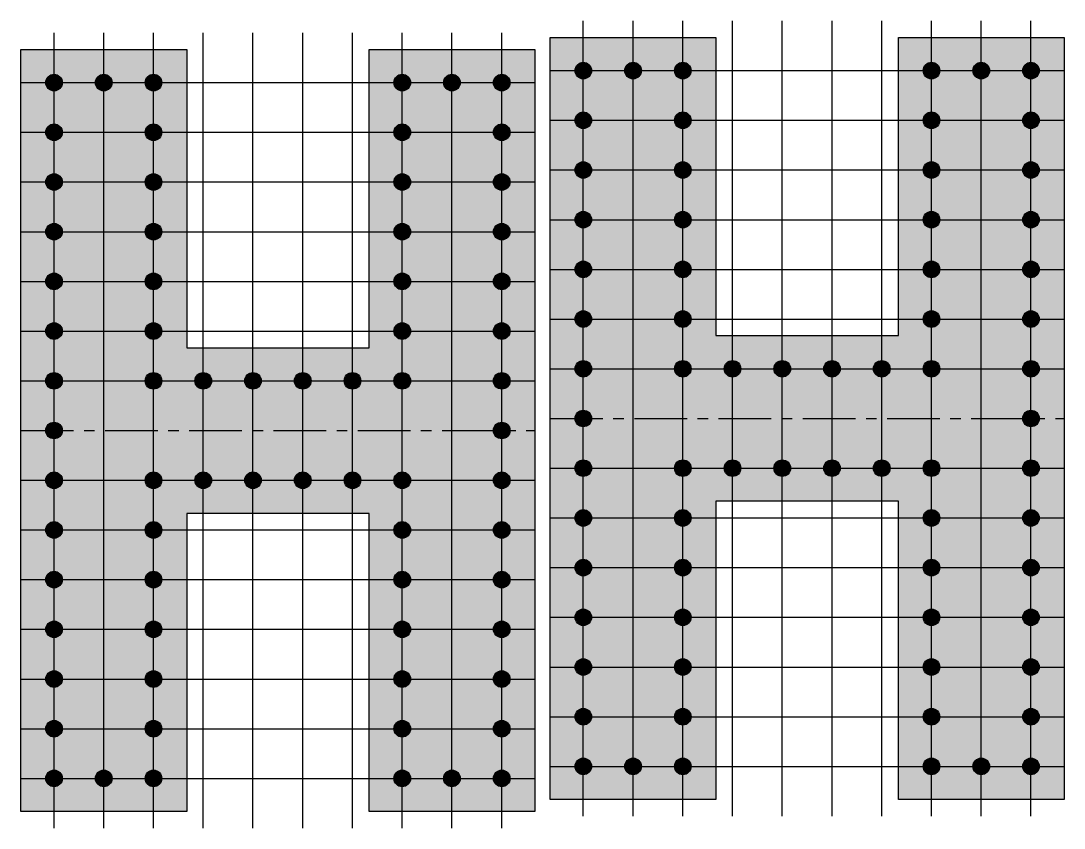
# Model space of a CAD drawing. Header units: inches. Extents: x 0 to 4525, y 0 to 244.
# Drawn here: x 154.66 to 186.12, y -0.43 to 23.93 of the extents above; entities that cross this region are included whole.
import ezdxf

# ---------------------------------------------------------------- set-up
doc = ezdxf.new("R2010")
doc.units = ezdxf.units.IN
doc.linetypes.add('CENTER', pattern=[50.8, 31.75, -6.35, 6.35, -6.35])
for name, color, linetype in [('LetterFill', 7, 'Continuous'), ('LetterOutlines', 61, 'Continuous'), ('PixelFill', 22, 'Continuous'), ('PixelGuides', 160, 'Continuous'), ('PixelHoles', 90, 'Continuous')]:
    doc.layers.add(name, color=color, linetype=linetype)

# ---------------------------------------------------------------- blocks, each defined once
blk = doc.blocks.new('Pixel')
at = {"layer": 'PixelFill'}
h = blk.add_hatch(color=256, dxfattribs=at)
h.paths.add_polyline_path([(0, 0.25), (0, 0), (0.25, 0, 0.414214)])
h.paths.add_polyline_path([(0, 0.25, 0.414214), (-0.25, 0), (0, 0)])
h.paths.add_polyline_path([(0, 0), (-0.25, 0, 0.414214), (0, -0.25)])
h.paths.add_polyline_path([(0.25, 0), (0, 0), (0, -0.25, 0.414214)])
h = blk.add_hatch(color=256, dxfattribs=at)
edge = h.paths.add_edge_path()
edge.add_line((0, 0), (0, 0.25))
edge.add_arc((0, 0), 0.25, 90, 180)
edge.add_line((-0.25, 0), (0, 0))
h = blk.add_hatch(color=256, dxfattribs=at)
edge = h.paths.add_edge_path()
edge.add_line((0, -0.25), (0, 0))
edge.add_line((0, 0), (-0.25, 0))
edge.add_arc((0, 0), 0.25, 180, 270)
h = blk.add_hatch(color=256, dxfattribs=at)
edge = h.paths.add_edge_path()
edge.add_line((0, 0), (0.25, 0))
edge.add_arc((0, 0), 0.25, 0, 90)
edge.add_line((0, 0.25), (0, 0))
h = blk.add_hatch(color=256, dxfattribs=at)
edge = h.paths.add_edge_path()
edge.add_line((0, 0), (0, -0.25))
edge.add_arc((0, 0), 0.25, 270, 360)
edge.add_line((0.25, 0), (0, 0))
at = {"layer": 'PixelHoles'}
blk.add_circle((0, 0), 0.25, dxfattribs=at)

msp = doc.modelspace()

# ---------------------------------------------------------------- hatches: boundary and pattern name
at = {"layer": 'LetterFill'}
for points in [[(170.621, 23.434), (170.621, 0.434), (175.621, 0.434), (175.621, 9.434), (181.121, 9.434), (181.121, 0.434), (186.121, 0.434), (186.121, 23.434), (181.121, 23.434), (181.121, 14.434), (175.621, 14.434), (175.621, 23.434)], [(154.66, 23.071), (154.66, 0.071), (159.66, 0.071), (159.66, 9.071), (165.16, 9.071), (165.16, 0.071), (170.16, 0.071), (170.16, 23.071), (165.16, 23.071), (165.16, 14.071), (159.66, 14.071), (159.66, 23.071)]]:
    msp.add_hatch(color=256, dxfattribs=at).paths.add_polyline_path(points)

# ---------------------------------------------------------------- linework, layer by layer
at = {"layer": 'LetterOutlines'}
for points in [[(170.621, 23.434), (175.621, 23.434), (175.621, 14.434), (181.121, 14.434), (181.121, 23.434), (186.121, 23.434), (186.121, 0.434), (181.121, 0.434), (181.121, 9.434), (175.621, 9.434), (175.621, 0.434), (170.621, 0.434)], [(154.66, 23.071), (159.66, 23.071), (159.66, 14.071), (165.16, 14.071), (165.16, 23.071), (170.16, 23.071), (170.16, 0.071), (165.16, 0.071), (165.16, 9.071), (159.66, 9.071), (159.66, 0.071), (154.66, 0.071)]]:
    msp.add_lwpolyline(points, close=True, dxfattribs=at)
at = {"layer": 'PixelGuides'}
for p, q in [((171.621, -0.066), (171.621, 23.934)), ((173.121, -0.066), (173.121, 23.934)), ((174.621, -0.066), (174.621, 23.934)), ((176.121, -0.066), (176.121, 23.934)), ((177.621, -0.066), (177.621, 23.934)), ((179.121, -0.066), (179.121, 23.934)), ((180.621, -0.066), (180.621, 23.934)), ((182.121, -0.066), (182.121, 23.934)), ((183.621, -0.066), (183.621, 23.934)), ((185.121, -0.066), (185.121, 23.934)), ((155.66, -0.429), (155.66, 23.571)), ((157.16, -0.429), (157.16, 23.571)), ((158.66, -0.429), (158.66, 23.571)), ((160.16, -0.429), (160.16, 23.571)), ((161.66, -0.429), (161.66, 23.571)), ((163.16, -0.429), (163.16, 23.571)), ((164.66, -0.429), (164.66, 23.571)), ((166.16, -0.429), (166.16, 23.571)), ((167.66, -0.429), (167.66, 23.571)), ((169.16, -0.429), (169.16, 23.571)), ((170.621, 22.434), (186.121, 22.434)), ((154.66, 22.071), (170.16, 22.071)), ((170.621, 20.934), (186.121, 20.934)), ((154.66, 20.571), (170.16, 20.571)), ((170.621, 19.434), (186.121, 19.434)), ((154.66, 19.071), (170.16, 19.071)), ((170.621, 17.934), (186.121, 17.934)), ((154.66, 17.571), (170.16, 17.571)), ((170.621, 16.434), (186.121, 16.434)), ((154.66, 16.071), (170.16, 16.071)), ((170.621, 14.934), (186.121, 14.934)), ((154.66, 14.571), (170.16, 14.571)), ((170.621, 13.434), (186.121, 13.434)), ((154.66, 13.071), (170.16, 13.071)), ((170.621, 10.434), (186.121, 10.434)), ((154.66, 10.071), (170.16, 10.071)), ((170.621, 8.934), (186.121, 8.934)), ((154.66, 8.571), (170.16, 8.571)), ((170.621, 7.434), (186.121, 7.434)), ((154.66, 7.071), (170.16, 7.071)), ((170.621, 5.934), (186.121, 5.934)), ((154.66, 5.571), (170.16, 5.571)), ((170.621, 4.434), (186.121, 4.434)), ((154.66, 4.071), (170.16, 4.071)), ((170.621, 2.934), (186.121, 2.934)), ((154.66, 2.571), (170.16, 2.571)), ((170.621, 1.434), (186.121, 1.434)), ((154.66, 1.071), (170.16, 1.071))]:
    msp.add_line(p, q, dxfattribs=at)
at = {"layer": 'PixelGuides', "color": 180, "linetype": 'CENTER', "ltscale": 0.05}
for p, q in [((170.621, 11.934), (186.121, 11.934)), ((154.66, 11.571), (170.16, 11.571))]:
    msp.add_line(p, q, dxfattribs=at)

# ---------------------------------------------------------------- block references
at = {"layer": 'PixelHoles'}
for p in [(171.621, 22.434), (173.121, 22.434), (174.621, 22.434), (182.121, 22.434), (183.621, 22.434), (185.121, 22.434), (155.66, 22.071), (157.16, 22.071), (158.66, 22.071), (166.16, 22.071), (167.66, 22.071), (169.16, 22.071), (171.621, 20.934), (174.621, 20.934), (182.121, 20.934), (185.121, 20.934), (155.66, 20.571), (158.66, 20.571), (166.16, 20.571), (169.16, 20.571), (171.621, 19.434), (174.621, 19.434), (182.121, 19.434), (185.121, 19.434), (155.66, 19.071), (158.66, 19.071), (166.16, 19.071), (169.16, 19.071), (171.621, 17.934), (174.621, 17.934), (182.121, 17.934), (185.121, 17.934), (155.66, 17.571), (158.66, 17.571), (166.16, 17.571), (169.16, 17.571), (171.621, 16.434), (174.621, 16.434), (182.121, 16.434), (185.121, 16.434), (155.66, 16.071), (158.66, 16.071), (166.16, 16.071), (169.16, 16.071), (171.621, 14.934), (174.621, 14.934), (182.121, 14.934), (185.121, 14.934), (155.66, 14.571), (158.66, 14.571), (166.16, 14.571), (169.16, 14.571), (171.621, 13.434), (174.621, 13.434), (176.121, 13.434), (177.621, 13.434), (179.121, 13.434), (180.621, 13.434), (182.121, 13.434), (185.121, 13.434), (155.66, 13.071), (158.66, 13.071), (160.16, 13.071), (161.66, 13.071), (163.16, 13.071), (164.66, 13.071), (166.16, 13.071), (169.16, 13.071), (171.621, 11.934), (185.121, 11.934), (155.66, 11.571), (169.16, 11.571), (171.621, 10.434), (174.621, 10.434), (176.121, 10.434), (177.621, 10.434), (179.121, 10.434), (180.621, 10.434), (182.121, 10.434), (185.121, 10.434), (155.66, 10.071), (158.66, 10.071), (160.16, 10.071), (161.66, 10.071), (163.16, 10.071), (164.66, 10.071), (166.16, 10.071), (169.16, 10.071), (171.621, 8.934), (174.621, 8.934), (182.121, 8.934), (185.121, 8.934), (155.66, 8.571), (158.66, 8.571), (166.16, 8.571), (169.16, 8.571), (171.621, 7.434), (174.621, 7.434), (182.121, 7.434), (185.121, 7.434), (155.66, 7.071), (158.66, 7.071), (166.16, 7.071), (169.16, 7.071), (171.621, 5.934), (174.621, 5.934), (182.121, 5.934), (185.121, 5.934), (155.66, 5.571), (158.66, 5.571), (166.16, 5.571), (169.16, 5.571), (171.621, 4.434), (174.621, 4.434), (182.121, 4.434), (185.121, 4.434), (155.66, 4.071), (158.66, 4.071), (166.16, 4.071), (169.16, 4.071), (171.621, 2.934), (174.621, 2.934), (182.121, 2.934), (185.121, 2.934), (155.66, 2.571), (158.66, 2.571), (166.16, 2.571), (169.16, 2.571), (171.621, 1.434), (173.121, 1.434), (174.621, 1.434), (182.121, 1.434), (183.621, 1.434), (185.121, 1.434), (155.66, 1.071), (157.16, 1.071), (158.66, 1.071), (166.16, 1.071), (167.66, 1.071), (169.16, 1.071)]:
    msp.add_blockref('Pixel', p, dxfattribs=at)

doc.saveas('drawing.dxf')
